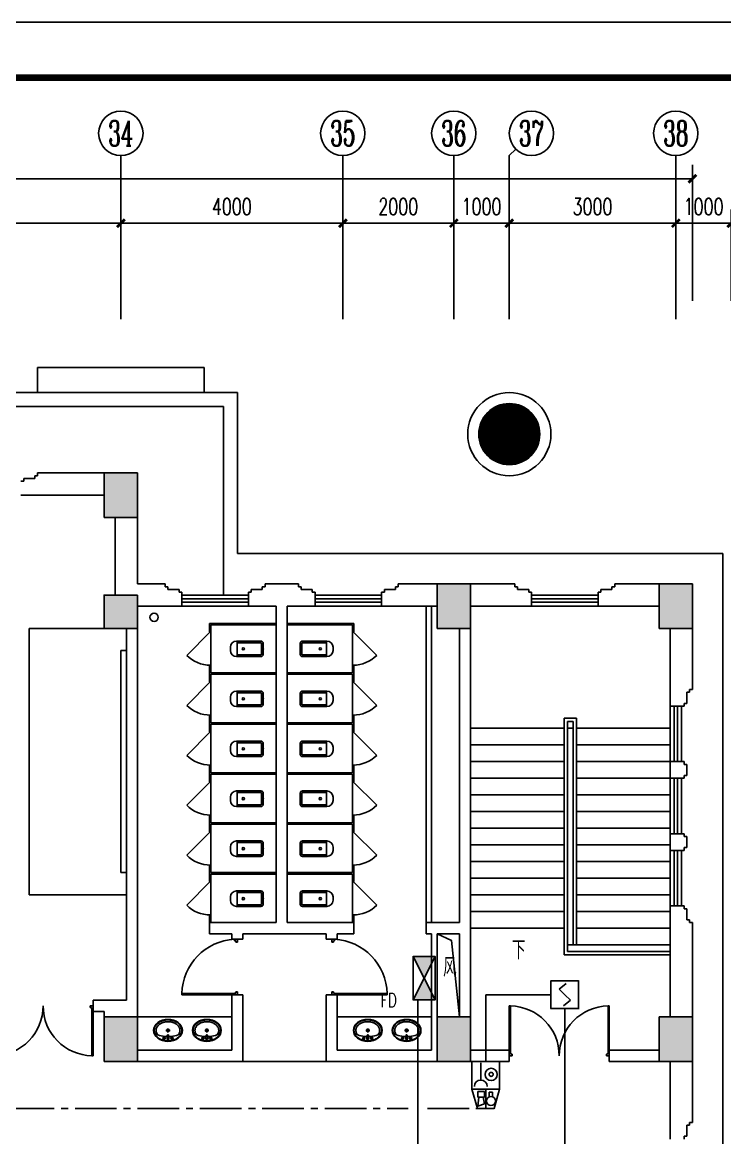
# Model space of a CAD drawing. Extents: x 190999 to 918899, y -200814 to 215286.
# Drawn here: x 507110 to 519766, y -32408 to -12314 of the extents above; entities that cross this region are included whole.
import ezdxf
from ezdxf.enums import TextEntityAlignment as Align

# ---------------------------------------------------------------- set-up
doc = ezdxf.new("R2010")
doc.units = 0
doc.header["$LTSCALE"] = 1000
doc.header["$MEASUREMENT"] = 0
doc.linetypes.add('CENTER2', pattern=[1.125, 0.75, -0.125, 0.125, -0.125])
doc.layers.get('Defpoints').update_dxf_attribs({"color": 1})
for name, color, linetype in [('00-EQUIP', 3, 'Continuous'), ('00-WIRE-4', 6, 'Continuous'), ('A-卫生间', 250, 'Continuous'), ('A-墙线', 2, 'Continuous'), ('A-外包装修', 250, 'Continuous'), ('A-外窗', 145, 'Continuous'), ('A-家具', 250, 'Continuous'), ('A-门', 167, 'Continuous'), ('AXIS', 3, 'Continuous'), ('AXIS_TEXT', 7, 'Continuous'), ('COLUMN', 2, 'Continuous'), ('DIM_SYMB', 3, 'Continuous'), ('PUB_HATCH', 250, 'Continuous'), ('PUB_TEXT', 7, 'Continuous'), ('STAIR', 5, 'Continuous'), ('图框', 189, 'Continuous'), ('房间名称', 7, 'Continuous'), ('暖通-风-说明', 3, 'Continuous'), ('洞口线', 165, 'Continuous'), ('雨水管', 151, 'Continuous')]:
    doc.layers.add(name, color=color, linetype=linetype)
doc.styles.add('_TCH_AXIS', font='COMPLEX', dxfattribs={"bigfont": 'GBCBIG'})
doc.styles.add('_TCH_DIM', font='SIMPLEX', dxfattribs={"bigfont": 'GBCBIG'})
doc.styles.add('COMPLEX', font='COMPLEX')
doc.styles.add('DIM_FONT', font='SIMPLEX', dxfattribs={"width": 0.7, "bigfont": 'GBCBIG'})
doc.styles.add('HZ-ZGBZ', font='romanc.shx', dxfattribs={"width": 0.65})
doc.styles.get("Standard").update_dxf_attribs({"font": 'simhei.ttf'})
doc.dimstyles.new('DIMN', dxfattribs={"dimtxt": 300, "dimasz": 100, "dimexe": 250, "dimexo": 300, "dimgap": 150, "dimtad": 1, "dimdec": 0, "dimzin": 0, "dimdsep": 46, "dimtxsty": 'DIM_FONT', "dimblk": 'ARCHTICK', "dimcen": 0.09, "dimclrt": 7, "dimazin": 2, "dimtfac": 1, "dimtdec": 0, "dimtix": 1, "dimtmove": 2, "dimatfit": 3, "dimfxl": 0, "dimtolj": 1, "dimtzin": 0, "dimarcsym": 0})

# ---------------------------------------------------------------- blocks, each defined once
blk = doc.blocks.new('TJAD_TK_A0')
at = {"layer": '图框'}
blk.add_line((2162, 399.3), (973, 399.3), dxfattribs=at)
at = {"layer": '图框', "const_width": 1.2}
blk.add_lwpolyline([(2152, -431.7), (2152, 389.3), (998, 389.3), (998, -431.7)], close=True, dxfattribs=at)
blk = doc.blocks.new('m1800')
at = {"layer": 'A-墙线'}
for p, q in [((-900, -100), (-900, 100)), ((900, -100), (900, 100))]:
    blk.add_line(p, q, dxfattribs=at)
at = {"layer": 'A-门'}
for p, q in [((-900, 900), (-900, 0)), ((-900, 900), (-880, 900)), ((-880, 900), (-880, 50)), ((880, 900), (880, 50)), ((900, 900), (880, 900)), ((900, 900), (900, 0)), ((-900, 50), (-870, 50)), ((-900, 0), (-850, 0)), ((-870, 50), (-870, 30)), ((-870, 30), (-850, 30)), ((-850, 30), (-850, 0)), ((850, 30), (850, 0)), ((870, 30), (850, 30)), ((900, 0), (850, 0)), ((870, 50), (870, 30)), ((900, 50), (870, 50))]:
    blk.add_line(p, q, dxfattribs=at)
for centre, start, end in [((-900, 0), 0, 88.7267), ((900, 0), 91.2733, 180)]:
    blk.add_arc(centre, 900, start, end, dxfattribs=at)
blk = doc.blocks.new('手盆')
at = {"layer": 'A-卫生间'}
for p, q in [((113, 12), (46, 16)), ((160, 0), (235, 0)), ((198, -37), (198, 38)), ((113, -11), (46, -16))]:
    blk.add_line(p, q, dxfattribs=at)
for centre, major_axis, ratio, start_param, end_param in [((198, 0), (0, 259), 0.763797, 3.141593, 9.424778), ((194, 0), (0, 259), 0.413212, 0.351725, 1.519021), ((106, 0), (0, 13.9), 0.9, 3.760941, 5.663837), ((194, 0), (0, 259), 0.413212, 1.620217, 2.789865)]:
    blk.add_ellipse(centre, major_axis=major_axis, ratio=ratio, start_param=start_param, end_param=end_param, dxfattribs=at)
for centre, major_axis in [((46, 0), (0, 15.8)), ((56, 71), (0, 20.6)), ((56, 71), (0, 15.6)), ((198, 0), (0, 23.4)), ((56, -71), (0, 20.6)), ((56, -71), (0, 15.6))]:
    blk.add_ellipse(centre, major_axis=major_axis, ratio=0.9, dxfattribs=at)
for points, knots in [([(198, -249), (204, -249), (211, -249), (228, -246), (239, -243), (260, -236), (270, -231), (290, -218), (299, -211), (317, -194), (325, -185), (340, -164), (347, -153), (360, -129), (365, -116), (374, -90), (378, -76), (383, -48), (385, -34), (387, -5), (387, 9), (385, 38), (383, 52), (377, 80), (373, 94), (364, 120), (358, 133), (345, 156), (338, 167), (323, 187), (314, 197), (296, 213), (287, 220), (267, 232), (257, 237), (236, 244), (225, 247), (204, 249), (193, 249), (171, 247), (161, 245), (140, 237), (129, 232), (110, 221), (100, 213), (82, 197), (74, 188), (58, 168), (51, 157), (38, 133), (32, 121), (23, 95), (19, 81), (13, 53), (11, 39), (9, 10), (9, -4), (10, -33), (12, -47), (18, -75), (21, -89), (30, -115), (36, -128), (48, -152), (55, -163), (70, -184), (78, -193), (96, -210), (105, -218), (125, -230), (135, -235), (156, -243), (167, -246), (184, -249), (191, -249), (198, -249)], [0, 0, 0, 0, 0.105369, 0.105369, 0.278747, 0.278747, 0.452125, 0.452125, 0.625504, 0.625504, 0.798882, 0.798882, 0.97226, 0.97226, 1.145639, 1.145639, 1.319017, 1.319017, 1.492395, 1.492395, 1.665774, 1.665774, 1.839152, 1.839152, 2.01253, 2.01253, 2.185909, 2.185909, 2.359287, 2.359287, 2.532665, 2.532665, 2.706044, 2.706044, 2.879422, 2.879422, 3.0528, 3.0528, 3.226179, 3.226179, 3.399557, 3.399557, 3.572935, 3.572935, 3.746313, 3.746313, 3.919692, 3.919692, 4.09307, 4.09307, 4.266448, 4.266448, 4.439827, 4.439827, 4.613205, 4.613205, 4.786583, 4.786583, 4.959962, 4.959962, 5.13334, 5.13334, 5.306718, 5.306718, 5.480097, 5.480097, 5.653475, 5.653475, 5.826853, 5.826853, 6.000232, 6.000232, 6.17361, 6.17361, 6.283185, 6.283185, 6.283185, 6.283185]), ([(119, -185), (121, -187), (123, -188), (130, -193), (135, -196), (146, -202), (152, -205), (163, -209), (169, -210), (180, -213), (186, -214), (194, -214), (196, -214), (198, -214), (204, -214), (209, -214), (222, -212), (229, -210), (241, -206), (245, -204), (254, -200), (259, -197), (269, -191), (275, -187), (286, -178), (291, -173), (300, -162), (304, -158), (314, -145), (319, -137), (327, -123), (329, -118), (334, -107), (336, -101), (341, -89), (343, -83), (346, -71), (348, -64), (351, -49), (352, -40), (354, -22), (355, -13), (355, 5), (355, 14), (354, 32), (352, 41), (349, 58), (348, 66), (343, 81), (341, 89), (335, 104), (332, 111), (326, 125), (322, 132), (314, 144), (310, 150), (301, 162), (296, 167), (287, 177), (281, 181), (272, 189), (267, 192), (256, 199), (250, 202), (238, 207), (233, 209), (223, 211), (217, 212), (205, 214), (198, 214), (186, 213), (181, 213), (171, 211), (166, 210), (151, 205), (141, 200), (128, 191), (123, 188), (119, 185)], [5.740897, 5.740897, 5.740897, 5.740897, 5.780874, 5.780874, 5.896829, 5.896829, 6.012784, 6.012784, 6.128739, 6.128739, 6.240697, 6.240697, 6.283185, 6.283185, 6.283185, 6.399826, 6.399826, 6.5409, 6.5409, 6.634, 6.634, 6.7271, 6.7271, 6.852188, 6.852188, 6.977276, 6.977276, 7.077377, 7.077377, 7.229977, 7.229977, 7.317389, 7.317389, 7.404801, 7.404801, 7.497094, 7.497094, 7.589386, 7.589386, 7.712334, 7.712334, 7.835281, 7.835281, 7.958228, 7.958228, 8.081175, 8.081175, 8.194983, 8.194983, 8.30879, 8.30879, 8.422598, 8.422598, 8.537599, 8.537599, 8.6526, 8.6526, 8.767602, 8.767602, 8.884432, 8.884432, 8.982435, 8.982435, 9.119467, 9.119467, 9.224191, 9.224191, 9.328914, 9.328914, 9.470087, 9.470087, 9.571187, 9.571187, 9.672288, 9.672288, 9.874489, 9.874489, 9.967059, 9.967059, 9.967059, 9.967059])]:
    blk.add_open_spline(points, degree=3, knots=knots, dxfattribs=at)
blk.add_point((46, 0), dxfattribs=at)
blk = doc.blocks.new('m1000')
at = {"layer": 'A-墙线'}
for p, q in [((0, 0), (0, 200)), ((1000, 0), (1000, 200))]:
    blk.add_line(p, q, dxfattribs=at)
at = {"layer": 'A-门'}
for p, q in [((0, 1100), (0, 100)), ((0, 1100), (20, 1100)), ((20, 1100), (20, 150)), ((0, 150), (30, 150)), ((0, 100), (50, 100)), ((30, 150), (30, 130)), ((30, 130), (50, 130)), ((50, 130), (50, 100)), ((950, 130), (950, 100)), ((970, 130), (950, 130)), ((1000, 100), (950, 100)), ((970, 150), (970, 130)), ((1000, 150), (970, 150)), ((1000, 150), (1000, 100))]:
    blk.add_line(p, q, dxfattribs=at)
blk.add_arc((0, 100), 1000, 2.866, 88.854, dxfattribs=at)
blk = doc.blocks.new('_ArchTick')
at = {"const_width": 0.5}
blk.add_lwpolyline([(-0.7, -0.7), (0.7, 0.7)], dxfattribs=at)
blk = doc.blocks.new('*D1663')
at = {"layer": 'AXIS', "color": 0, "lineweight": -2}
for p, q in [((518885, -17333), (518885, -15683)), ((519885, -17333), (519885, -15683)), ((518885, -15933), (519885, -15933))]:
    blk.add_line(p, q, dxfattribs=at)
at = {"layer": 'Defpoints', "color": 0}
for p in [(519885, -15933), (518885, -17633), (519885, -17633)]:
    blk.add_point(p, dxfattribs=at)
at = {"layer": 'AXIS', "color": 0, "lineweight": -2, "xscale": 100, "yscale": 100, "zscale": 100, "rotation": 180}
blk.add_blockref('_ArchTick', (518885, -15933), dxfattribs=at)
at = {"layer": 'AXIS', "color": 0, "lineweight": -2, "xscale": 100, "yscale": 100, "zscale": 100}
blk.add_blockref('_ArchTick', (519885, -15933), dxfattribs=at)
at = {"layer": 'AXIS', "color": 7, "insert": (519385, -15633), "char_height": 300, "attachment_point": 5, "style": 'DIM_FONT'}
blk.add_mtext('\\A1;1000', dxfattribs=at)
blk = doc.blocks.new('*D1664')
at = {"layer": 'AXIS', "color": 0, "lineweight": -2}
for p, q in [((515884, -17333), (515884, -15683)), ((518885, -17333), (518885, -15683)), ((515884, -15933), (518885, -15933))]:
    blk.add_line(p, q, dxfattribs=at)
at = {"layer": 'Defpoints', "color": 0}
for p in [(518885, -15933), (515884, -17633), (518885, -17633)]:
    blk.add_point(p, dxfattribs=at)
at = {"layer": 'AXIS', "color": 0, "lineweight": -2, "xscale": 100, "yscale": 100, "zscale": 100, "rotation": 180}
blk.add_blockref('_ArchTick', (515884, -15933), dxfattribs=at)
at = {"layer": 'AXIS', "color": 0, "lineweight": -2, "xscale": 100, "yscale": 100, "zscale": 100}
blk.add_blockref('_ArchTick', (518885, -15933), dxfattribs=at)
at = {"layer": 'AXIS', "color": 7, "insert": (517384, -15633), "char_height": 300, "attachment_point": 5, "style": 'DIM_FONT'}
blk.add_mtext('\\A1;3000', dxfattribs=at)
blk = doc.blocks.new('*D1665')
at = {"layer": 'AXIS', "color": 0, "lineweight": -2}
for p, q in [((514885, -17333), (514885, -15683)), ((515884, -17333), (515884, -15683)), ((514885, -15933), (514785, -15933)), ((514885, -15933), (515884, -15933)), ((515884, -15933), (515984, -15933))]:
    blk.add_line(p, q, dxfattribs=at)
at = {"layer": 'Defpoints', "color": 0}
for p in [(515884, -15933), (514885, -17633), (515884, -17633)]:
    blk.add_point(p, dxfattribs=at)
at = {"layer": 'AXIS', "color": 0, "lineweight": -2, "xscale": 100, "yscale": 100, "zscale": 100}
blk.add_blockref('_ArchTick', (514885, -15933), dxfattribs=at)
at = {"layer": 'AXIS', "color": 0, "lineweight": -2, "xscale": 100, "yscale": 100, "zscale": 100, "rotation": 180}
blk.add_blockref('_ArchTick', (515884, -15933), dxfattribs=at)
at = {"layer": 'AXIS', "color": 7, "insert": (515384, -15633), "char_height": 300, "attachment_point": 5, "style": 'DIM_FONT'}
blk.add_mtext('\\A1;1000', dxfattribs=at)
blk = doc.blocks.new('*D1666')
at = {"layer": 'AXIS', "color": 0, "lineweight": -2}
for p, q in [((512885, -17333), (512885, -15683)), ((514885, -17333), (514885, -15683)), ((512885, -15933), (514885, -15933))]:
    blk.add_line(p, q, dxfattribs=at)
at = {"layer": 'Defpoints', "color": 0}
for p in [(514885, -15933), (512885, -17633), (514885, -17633)]:
    blk.add_point(p, dxfattribs=at)
at = {"layer": 'AXIS', "color": 0, "lineweight": -2, "xscale": 100, "yscale": 100, "zscale": 100, "rotation": 180}
blk.add_blockref('_ArchTick', (512885, -15933), dxfattribs=at)
at = {"layer": 'AXIS', "color": 0, "lineweight": -2, "xscale": 100, "yscale": 100, "zscale": 100}
blk.add_blockref('_ArchTick', (514885, -15933), dxfattribs=at)
at = {"layer": 'AXIS', "color": 7, "insert": (513885, -15633), "char_height": 300, "attachment_point": 5, "style": 'DIM_FONT'}
blk.add_mtext('\\A1;2000', dxfattribs=at)
blk = doc.blocks.new('*D1667')
at = {"layer": 'AXIS', "color": 0, "lineweight": -2}
for p, q in [((508885, -17333), (508885, -15683)), ((512885, -17333), (512885, -15683)), ((508885, -15933), (512885, -15933))]:
    blk.add_line(p, q, dxfattribs=at)
at = {"layer": 'Defpoints', "color": 0}
for p in [(512885, -15933), (508885, -17633), (512885, -17633)]:
    blk.add_point(p, dxfattribs=at)
at = {"layer": 'AXIS', "color": 0, "lineweight": -2, "xscale": 100, "yscale": 100, "zscale": 100, "rotation": 180}
blk.add_blockref('_ArchTick', (508885, -15933), dxfattribs=at)
at = {"layer": 'AXIS', "color": 0, "lineweight": -2, "xscale": 100, "yscale": 100, "zscale": 100}
blk.add_blockref('_ArchTick', (512885, -15933), dxfattribs=at)
at = {"layer": 'AXIS', "color": 7, "insert": (510885, -15633), "char_height": 300, "attachment_point": 5, "style": 'DIM_FONT'}
blk.add_mtext('\\A1;4000', dxfattribs=at)
blk = doc.blocks.new('*D1668')
at = {"layer": 'AXIS', "color": 0, "lineweight": -2}
for p, q in [((500885, -17333), (500885, -15683)), ((508885, -17333), (508885, -15683)), ((500885, -15933), (508885, -15933))]:
    blk.add_line(p, q, dxfattribs=at)
at = {"layer": 'Defpoints', "color": 0}
for p in [(508885, -15933), (500885, -17633), (508885, -17633)]:
    blk.add_point(p, dxfattribs=at)
at = {"layer": 'AXIS', "color": 0, "lineweight": -2, "xscale": 100, "yscale": 100, "zscale": 100, "rotation": 180}
blk.add_blockref('_ArchTick', (500885, -15933), dxfattribs=at)
at = {"layer": 'AXIS', "color": 0, "lineweight": -2, "xscale": 100, "yscale": 100, "zscale": 100}
blk.add_blockref('_ArchTick', (508885, -15933), dxfattribs=at)
at = {"layer": 'AXIS', "color": 7, "insert": (504885, -15633), "char_height": 300, "attachment_point": 5, "style": 'DIM_FONT'}
blk.add_mtext('\\A1;8000', dxfattribs=at)
blk = doc.blocks.new('*D1677')
at = {"layer": 'AXIS', "color": 0, "lineweight": -2}
for p, q in [((445885, -17333), (445885, -14883)), ((519185, -17333), (519185, -14883)), ((445885, -15133), (519185, -15133))]:
    blk.add_line(p, q, dxfattribs=at)
at = {"layer": 'Defpoints', "color": 0}
for p in [(519185, -15133), (445885, -17633), (519185, -17633)]:
    blk.add_point(p, dxfattribs=at)
at = {"layer": 'AXIS', "color": 0, "lineweight": -2, "xscale": 100, "yscale": 100, "zscale": 100, "rotation": 180}
blk.add_blockref('_ArchTick', (445885, -15133), dxfattribs=at)
at = {"layer": 'AXIS', "color": 0, "lineweight": -2, "xscale": 100, "yscale": 100, "zscale": 100}
blk.add_blockref('_ArchTick', (519185, -15133), dxfattribs=at)
at = {"layer": 'AXIS', "color": 7, "insert": (482535, -14833), "char_height": 300, "attachment_point": 5, "style": 'DIM_FONT'}
blk.add_mtext('\\A1;73300', dxfattribs=at)
blk = doc.blocks.new('_YZH')
blk.add_circle((0, 0), 0.5)
at = {"layer": 'PUB_HATCH', "const_width": 0.5}
blk.add_lwpolyline([(-0.25, 0, 1), (0.25, 0, 1)], format="xyb", close=True, dxfattribs=at)
blk = doc.blocks.new('_FZH')
blk.add_lwpolyline([(-0.5, -0.5), (0.5, -0.5), (0.5, 0.5), (-0.5, 0.5)], close=True)
at = {"layer": 'PUB_HATCH'}
blk.add_solid([(-0.5, -0.5), (0.5, -0.5), (-0.5, 0.5), (0.5, 0.5)], dxfattribs=at)
blk = doc.blocks.new('_AXISO')
blk.add_circle((0, 0), 0.5)
at = {"layer": 'AXIS_TEXT', "style": 'COMPLEX', "width": 1.041667}
blk.add_attdef('A', text='', height=0.56, dxfattribs=at).set_placement((-0.25, -0.28), (0.25, -0.28), align=Align.FIT)
blk = doc.blocks.new('$lvtry$00000200')
for p, q in [((-140, -40, 0), (-140, -480, 0)), ((-110, -40, 0), (-110, -470, 0)), ((100, 0, 0), (-100, 0, 0)), ((100, -30, 0), (-100, -30, 0)), ((110, -470, 0), (110, -40, 0)), ((140, -480, 0), (140, -40, 0)), ((140, -470, 0), (-140, -470, 0)), ((-30, -590, 0), (30, -590, 0))]:
    blk.add_line(p, q)
blk.add_circle((0, -359, 0), 20)
for centre, radius, start, end in [((-100, -40, 0), 40, 90, 180), ((-100, -40, 0), 10, 90, 180), ((100, -40, 0), 40, 0, 90), ((100, -40, 0), 10, 0, 90), ((-30, -480, 0), 110, 180, 270), ((30, -480, 0), 110, 270, 0)]:
    blk.add_arc(centre, radius, start, end)
blk.add_point((0, 0))
blk = doc.blocks.new('$DorLib2D$00000114')
at = {"color": 0}
blk.add_line((0.5, 0), (-0.207, 0.707), dxfattribs=at)
blk.add_arc((0.5, 0), 1, 135, 180, dxfattribs=at)
blk = doc.blocks.new('_LINKPT1')
at = {"color": 0}
blk.add_line((0, 0), (0, 0), dxfattribs=at)
blk = doc.blocks.new('3S1KCGW2')
for p, q in [((0.5, 0.5), (-0.5, 0.5)), ((-0.5, 0.5), (-0.5, -0.5)), ((0.5, -0.5), (0.5, 0.5)), ((-0.2, 0.2), (0.05, 0.4)), ((0, 0), (-0.2, 0.2)), ((0, 0), (0.2, -0.2)), ((0.2, -0.2), (-0.05, -0.4)), ((-0.5, -0.5), (0.5, -0.5))]:
    blk.add_line(p, q)
at = {"const_width": 0.04, "flags": 128}
blk.add_lwpolyline([(-0.5, -0.5), (-0.5, 0.5), (0.5, 0.5), (0.5, -0.5)], close=True, dxfattribs=at)
at = {"xscale": 0.002, "yscale": 0.002, "zscale": 0.002}
for p in [(0, 0.5), (-0.5, 0), (0.5, 0), (0, -0.5)]:
    blk.add_blockref('_LINKPT1', p, dxfattribs=at)
at = {"flags": 9}
blk.add_attdef('A', (0, 0), '', height=0.00002, dxfattribs=at)
blk = doc.blocks.new('3T1W6ZCM')
for p, q in [((0.5, 0.5), (-0.5, 0.5)), ((-0.5, 0.5), (-0.5, -0.5)), ((0.5, -0.5), (0.5, 0.5)), ((-0.178, 0.172), (-0.178, -0.443)), ((-0.5, -0.5), (0.5, -0.5))]:
    blk.add_line(p, q)
at = {"const_width": 0.04}
blk.add_lwpolyline([(-0.5, 0.5), (-0.5, -0.5), (0.5, -0.5), (0.5, 0.5)], close=True, dxfattribs=at)
for radius in [0.222, 0.074]:
    blk.add_circle((0.197, -0.03), radius)
blk.add_arc((-0.178, 0.403), 0.231, 180, 0)
at = {"xscale": 0.002, "yscale": 0.002, "zscale": 0.002}
for p in [(0, 0.5), (-0.5, 0), (0.5, 0), (0, -0.5)]:
    blk.add_blockref('_LINKPT1', p, dxfattribs=at)
at = {"flags": 9}
blk.add_attdef('A', (0, 0), '', height=0.00002, dxfattribs=at)
blk = doc.blocks.new('6A2OE7N0')
for p, q in [((-0.3, 0.35), (-0.5, -0.35)), ((0.3, 0.35), (-0.3, 0.35)), ((-0.246, -0.061), (-0.286, 0.259)), ((-0.286, 0.259), (-0.046, 0.179)), ((-0.046, 0.179), (-0.086, -0.061)), ((0, 0.35), (0, -0.35)), ((0.5, -0.35), (0.3, 0.35)), ((-0.5, -0.35), (0.5, -0.35)), ((-0.286, -0.061), (-0.286, -0.261)), ((-0.046, -0.061), (-0.286, -0.061)), ((-0.286, -0.261), (-0.046, -0.261)), ((-0.046, -0.261), (-0.046, -0.061)), ((0.13, -0.244), (0.13, -0.072)), ((0.25, -0.244), (0.13, -0.244)), ((0.25, -0.072), (0.25, -0.244))]:
    blk.add_line(p, q)
at = {"const_width": 0.04, "flags": 128}
blk.add_lwpolyline([(-0.5, -0.35), (-0.3, 0.35), (0.3, 0.35), (0.5, -0.35)], close=True, dxfattribs=at)
blk.add_circle((0.19, 0.076), 0.16)
at = {"xscale": 0.002, "yscale": 0.002, "zscale": 0.002}
for p in [(-0.4, 0), (0, 0.35), (0.4, 0), (0, -0.35)]:
    blk.add_blockref('_LINKPT1', p, dxfattribs=at)
at = {"flags": 9}
blk.add_attdef('A', (0, 0), '', height=0.00002, dxfattribs=at)
blk = doc.blocks.new('6H2KALM6')
for p, q in [((-0.78, 0.4), (0.78, -0.4)), ((0.78, 0.4), (-0.78, -0.4)), ((0.78, 0.4), (-0.78, 0.4)), ((-0.78, 0.4), (-0.78, -0.4)), ((0.78, -0.4), (0.78, 0.4)), ((-0.78, -0.4), (0.78, -0.4))]:
    blk.add_line(p, q)
at = {"const_width": 0.04}
blk.add_lwpolyline([(-0.78, 0.4), (-0.78, -0.4), (0.78, -0.4), (0.78, 0.4)], close=True, dxfattribs=at)
for points in [[(-0.78, 0.4), (0, 0), (-0.78, -0.4)], [(0.78, 0.4), (0, 0), (0.78, -0.4)]]:
    blk.add_solid(points)
at = {"xscale": 0.002, "yscale": 0.002, "zscale": 0.002}
for p in [(-0.78, 0), (0, 0.4), (0.78, 0), (0, -0.4)]:
    blk.add_blockref('_LINKPT1', p, dxfattribs=at)
at = {"flags": 9}
blk.add_attdef('A', (0, 0), '', height=0.00002, dxfattribs=at)

msp = doc.modelspace()

# ---------------------------------------------------------------- hatches: boundary and pattern name
at = {"layer": 'PUB_HATCH'}
for points in [[(508584.6, -20432.6), (508584.6, -21232.6), (509184.6, -21232.6), (509184.6, -20432.6)], [(514584.6, -22432.6), (514584.6, -23232.6), (515184.6, -23232.6), (515184.6, -22432.6)], [(518584.6, -22432.6), (518584.6, -23232.6), (519184.6, -23232.6), (519184.6, -22432.6)], [(508584.6, -30232.6), (508584.6, -31032.6), (509184.6, -31032.6), (509184.6, -30232.6)], [(514584.6, -30232.6), (514584.6, -31032.6), (515184.6, -31032.6), (515184.6, -30232.6)], [(518584.6, -30232.6), (518584.6, -31032.6), (519184.6, -31032.6), (519184.6, -30232.6)]]:
    msp.add_hatch(color=256, dxfattribs=at).paths.add_polyline_path(points)

# ---------------------------------------------------------------- linework, layer by layer
at = {"layer": '00-WIRE-4'}
for p, q in [((514234.6, -33982.6), (514234.6, -29916.1)), ((515459.6, -29832.6), (516634.6, -29832.6)), ((515459.6, -29832.6), (515459.6, -31032.6)), ((516884.6, -34232.6), (516884.6, -30082.6))]:
    msp.add_line(p, q, dxfattribs=at)
at = {"layer": '00-WIRE-4', "linetype": 'CENTER2'}
for p, q in [((505809.6, -31882.6), (514059.6, -31882.6)), ((514409.6, -31882.6), (515304, -31882.6))]:
    msp.add_line(p, q, dxfattribs=at)
at = {"layer": 'A-卫生间'}
for p, q in [((514384.6, -28532.6), (514384.6, -22832.6)), ((514484.6, -28532.6), (514484.6, -22832.6)), ((511684.6, -23145.1), (510484.6, -23145.1)), ((510484.6, -23145.1), (510484.6, -23295.1)), ((510484.6, -23295.1), (510509.6, -23295.1)), ((511684.6, -23170.1), (510509.6, -23170.1)), ((510509.6, -23295.1), (510509.6, -23170.1)), ((511684.6, -23170.1), (511684.6, -23145.1)), ((511884.6, -23145.1), (513084.6, -23145.1)), ((511884.6, -23145.1), (511884.6, -23170.1)), ((511884.6, -23170.1), (513059.6, -23170.1)), ((513059.6, -23170.1), (513059.6, -23295.1)), ((513059.6, -23295.1), (513084.6, -23295.1)), ((513084.6, -23295.1), (513084.6, -23145.1)), ((510509.6, -23895.1), (510484.6, -23895.1)), ((510484.6, -23895.1), (510484.6, -24032.6)), ((510509.6, -24032.6), (510509.6, -23895.1)), ((513084.6, -23895.1), (513059.6, -23895.1)), ((513059.6, -23895.1), (513059.6, -24032.6)), ((513084.6, -24032.6), (513084.6, -23895.1)), ((510484.6, -24032.6), (510484.6, -24195.1)), ((510509.6, -24032.6), (511684.6, -24032.6)), ((510509.6, -24057.6), (511684.6, -24057.6)), ((510509.6, -24195.1), (510509.6, -24057.6)), ((511684.6, -24032.6), (511684.6, -24057.6)), ((513059.6, -24032.6), (511884.6, -24032.6)), ((511884.6, -24057.6), (511884.6, -24032.6)), ((513059.6, -24057.6), (511884.6, -24057.6)), ((513059.6, -24057.6), (513059.6, -24195.1)), ((513084.6, -24195.1), (513084.6, -24032.6)), ((510484.6, -24195.1), (510509.6, -24195.1)), ((513059.6, -24195.1), (513084.6, -24195.1)), ((510509.6, -24795.1), (510484.6, -24795.1)), ((510484.6, -24795.1), (510484.6, -24932.6)), ((510509.6, -24932.6), (510509.6, -24795.1)), ((513084.6, -24795.1), (513059.6, -24795.1)), ((513059.6, -24795.1), (513059.6, -24932.6)), ((513084.6, -24932.6), (513084.6, -24795.1)), ((510484.6, -24932.6), (510484.6, -25095.1)), ((510484.6, -25095.1), (510509.6, -25095.1)), ((510509.6, -24932.6), (511684.6, -24932.6)), ((510509.6, -24957.6), (511684.6, -24957.6)), ((510509.6, -25095.1), (510509.6, -24957.6)), ((511684.6, -24932.6), (511684.6, -24957.6)), ((513059.6, -24932.6), (511884.6, -24932.6)), ((511884.6, -24957.6), (511884.6, -24932.6)), ((513059.6, -24957.6), (511884.6, -24957.6)), ((513059.6, -24957.6), (513059.6, -25095.1)), ((513059.6, -25095.1), (513084.6, -25095.1)), ((513084.6, -25095.1), (513084.6, -24932.6)), ((510509.6, -25695.1), (510484.6, -25695.1)), ((510484.6, -25695.1), (510484.6, -25832.6)), ((510509.6, -25832.6), (510509.6, -25695.1)), ((513084.6, -25695.1), (513059.6, -25695.1)), ((513059.6, -25695.1), (513059.6, -25832.6)), ((513084.6, -25832.6), (513084.6, -25695.1)), ((510484.6, -25832.6), (510484.6, -25995.1)), ((510509.6, -25832.6), (511684.6, -25832.6)), ((510509.6, -25857.6), (511684.6, -25857.6)), ((510509.6, -25995.1), (510509.6, -25857.6)), ((511684.6, -25832.6), (511684.6, -25857.6)), ((513059.6, -25832.6), (511884.6, -25832.6)), ((511884.6, -25857.6), (511884.6, -25832.6)), ((513059.6, -25857.6), (511884.6, -25857.6)), ((513059.6, -25857.6), (513059.6, -25995.1)), ((513084.6, -25995.1), (513084.6, -25832.6)), ((510484.6, -25995.1), (510509.6, -25995.1)), ((513059.6, -25995.1), (513084.6, -25995.1)), ((510509.6, -26595.1), (510484.6, -26595.1)), ((510484.6, -26595.1), (510484.6, -26732.6)), ((510509.6, -26732.6), (510509.6, -26595.1)), ((513084.6, -26595.1), (513059.6, -26595.1)), ((513059.6, -26595.1), (513059.6, -26732.6)), ((513084.6, -26732.6), (513084.6, -26595.1)), ((510484.6, -26732.6), (510484.6, -26895.1)), ((510484.6, -26895.1), (510509.6, -26895.1)), ((510509.6, -26732.6), (511684.6, -26732.6)), ((510509.6, -26757.6), (511684.6, -26757.6)), ((510509.6, -26895.1), (510509.6, -26757.6)), ((511684.6, -26732.6), (511684.6, -26757.6)), ((513059.6, -26732.6), (511884.6, -26732.6)), ((511884.6, -26757.6), (511884.6, -26732.6)), ((513059.6, -26757.6), (511884.6, -26757.6)), ((513059.6, -26757.6), (513059.6, -26895.1)), ((513059.6, -26895.1), (513084.6, -26895.1)), ((513084.6, -26895.1), (513084.6, -26732.6)), ((510509.6, -27495.1), (510484.6, -27495.1)), ((510484.6, -27495.1), (510484.6, -27632.6)), ((510509.6, -27632.6), (510509.6, -27495.1)), ((513084.6, -27495.1), (513059.6, -27495.1)), ((513059.6, -27495.1), (513059.6, -27632.6)), ((513084.6, -27632.6), (513084.6, -27495.1)), ((510484.6, -27632.6), (510484.6, -27795.1)), ((510509.6, -27632.6), (511684.6, -27632.6)), ((510509.6, -27657.6), (511684.6, -27657.6)), ((510509.6, -27795.1), (510509.6, -27657.6)), ((511684.6, -27632.6), (511684.6, -27657.6)), ((513059.6, -27632.6), (511884.6, -27632.6)), ((511884.6, -27657.6), (511884.6, -27632.6)), ((513059.6, -27657.6), (511884.6, -27657.6)), ((513059.6, -27657.6), (513059.6, -27795.1)), ((513084.6, -27795.1), (513084.6, -27632.6)), ((510484.6, -27795.1), (510509.6, -27795.1)), ((513059.6, -27795.1), (513084.6, -27795.1)), ((510509.6, -28395.1), (510484.6, -28395.1)), ((510484.6, -28395.1), (510484.6, -28532.6)), ((510484.6, -28532.6), (510509.6, -28532.6)), ((510509.6, -28532.6), (510509.6, -28395.1)), ((513084.6, -28395.1), (513059.6, -28395.1)), ((513059.6, -28395.1), (513059.6, -28532.6)), ((513059.6, -28532.6), (513084.6, -28532.6)), ((513084.6, -28532.6), (513084.6, -28395.1)), ((510884.6, -30232.6), (509184.6, -30232.6)), ((512784.6, -30232.6), (514484.6, -30232.6)), ((512584.6, -31032.6), (511084.6, -31032.6))]:
    msp.add_line(p, q, dxfattribs=at)
at = {"layer": 'A-墙线'}
for p, q in [((507334.6, -20482.6), (507334.6, -20532.6)), ((507384.6, -20482.6), (507334.6, -20482.6)), ((508584.6, -20432.6), (507384.6, -20432.6)), ((507384.6, -20432.6), (507384.6, -20482.6)), ((507134.6, -20582.6), (507084.6, -20582.6)), ((507134.6, -20532.6), (507134.6, -20582.6)), ((507334.6, -20532.6), (507134.6, -20532.6)), ((508584.6, -20832.6), (507084.6, -20832.6)), ((508784.6, -22632.6), (508784.6, -21232.6)), ((509184.6, -22432.6), (509184.6, -21232.6)), ((509684.6, -22432.6), (509184.6, -22432.6)), ((509684.6, -22432.6), (509684.6, -22482.6)), ((509684.6, -22482.6), (509734.6, -22482.6)), ((509734.6, -22482.6), (509734.6, -22532.6)), ((511434.6, -22482.6), (511434.6, -22532.6)), ((511484.6, -22482.6), (511434.6, -22482.6)), ((512084.6, -22432.6), (511484.6, -22432.6)), ((511484.6, -22432.6), (511484.6, -22482.6)), ((512084.6, -22432.6), (512084.6, -22482.6)), ((512084.6, -22482.6), (512134.6, -22482.6)), ((512134.6, -22482.6), (512134.6, -22532.6)), ((513834.6, -22482.6), (513834.6, -22532.6)), ((513884.6, -22482.6), (513834.6, -22482.6)), ((514584.6, -22432.6), (513884.6, -22432.6)), ((513884.6, -22432.6), (513884.6, -22482.6)), ((515984.6, -22432.6), (515184.6, -22432.6)), ((515984.6, -22432.6), (515984.6, -22482.6)), ((515984.6, -22482.6), (516034.6, -22482.6)), ((516034.6, -22482.6), (516034.6, -22532.6)), ((517734.6, -22482.6), (517734.6, -22532.6)), ((517784.6, -22482.6), (517734.6, -22482.6)), ((518584.6, -22432.6), (517784.6, -22432.6)), ((517784.6, -22432.6), (517784.6, -22482.6)), ((509734.6, -22532.6), (509934.6, -22532.6)), ((509934.6, -22532.6), (509934.6, -22582.6)), ((509934.6, -22582.6), (509984.6, -22582.6)), ((509984.6, -22582.6), (509984.6, -22832.6)), ((511234.6, -22582.6), (511184.6, -22582.6)), ((511184.6, -22582.6), (511184.6, -22832.6)), ((511234.6, -22532.6), (511234.6, -22582.6)), ((511434.6, -22532.6), (511234.6, -22532.6)), ((512134.6, -22532.6), (512334.6, -22532.6)), ((512334.6, -22532.6), (512334.6, -22582.6)), ((512334.6, -22582.6), (512384.6, -22582.6)), ((512384.6, -22582.6), (512384.6, -22832.6)), ((513634.6, -22582.6), (513584.6, -22582.6)), ((513584.6, -22582.6), (513584.6, -22832.6)), ((513634.6, -22532.6), (513634.6, -22582.6)), ((513834.6, -22532.6), (513634.6, -22532.6)), ((516034.6, -22532.6), (516234.6, -22532.6)), ((516234.6, -22532.6), (516234.6, -22582.6)), ((516234.6, -22582.6), (516284.6, -22582.6)), ((516284.6, -22582.6), (516284.6, -22832.6)), ((517534.6, -22582.6), (517484.6, -22582.6)), ((517484.6, -22582.6), (517484.6, -22832.6)), ((517534.6, -22532.6), (517534.6, -22582.6)), ((517734.6, -22532.6), (517534.6, -22532.6)), ((509984.6, -22832.6), (509184.6, -22832.6)), ((511684.6, -22832.6), (511184.6, -22832.6)), ((511684.6, -28532.6), (511684.6, -22832.6)), ((511884.6, -28532.6), (511884.6, -22832.6)), ((512384.6, -22832.6), (511884.6, -22832.6)), ((514584.6, -22832.6), (513584.6, -22832.6)), ((516284.6, -22832.6), (515184.6, -22832.6)), ((518584.6, -22832.6), (517484.6, -22832.6)), ((509184.6, -30232.6), (509184.6, -22932.6)), ((508984.6, -29932.6), (508984.6, -23232.6)), ((514984.6, -28532.6), (514984.6, -23232.6)), ((515184.6, -30232.6), (515184.6, -23232.6)), ((518784.6, -24932.6), (518784.6, -23232.6)), ((519184.6, -24332.6), (519184.6, -23232.6)), ((519134.6, -24382.6), (519084.6, -24382.6)), ((519084.6, -24382.6), (519084.6, -24582.6)), ((519184.6, -24332.6), (519134.6, -24332.6)), ((519134.6, -24332.6), (519134.6, -24382.6)), ((519034.6, -24632.6), (518784.6, -24632.6)), ((519034.6, -24582.6), (519034.6, -24632.6)), ((519084.6, -24582.6), (519034.6, -24582.6)), ((518784.6, -25632.6), (518784.6, -25932.6)), ((519034.6, -25632.6), (518784.6, -25632.6)), ((519034.6, -25682.6), (519034.6, -25632.6)), ((519084.6, -25682.6), (519034.6, -25682.6)), ((519084.6, -25682.6), (519084.6, -25882.6)), ((519034.6, -25882.6), (519034.6, -25932.6)), ((519084.6, -25882.6), (519034.6, -25882.6)), ((519034.6, -25932.6), (518784.6, -25932.6)), ((518784.6, -26932.6), (518784.6, -27232.6)), ((519034.6, -26932.6), (518784.6, -26932.6)), ((519034.6, -26982.6), (519034.6, -26932.6)), ((519084.6, -26982.6), (519034.6, -26982.6)), ((519084.6, -26982.6), (519084.6, -27182.6)), ((519034.6, -27232.6), (518784.6, -27232.6)), ((519034.6, -27182.6), (519034.6, -27232.6)), ((519084.6, -27182.6), (519034.6, -27182.6)), ((518784.6, -30232.6), (518784.6, -28232.6)), ((519034.6, -28232.6), (518784.6, -28232.6)), ((519034.6, -28282.6), (519034.6, -28232.6)), ((519084.6, -28282.6), (519034.6, -28282.6)), ((519084.6, -28482.6), (519084.6, -28282.6)), ((511684.6, -28532.6), (510484.6, -28532.6)), ((510484.6, -28532.6), (510484.6, -28732.6)), ((513084.6, -28532.6), (511884.6, -28532.6)), ((513084.6, -28732.6), (513084.6, -28532.6)), ((514384.6, -28732.6), (514384.6, -28532.6)), ((514384.6, -28532.6), (514984.6, -28532.6)), ((519134.6, -28482.6), (519084.6, -28482.6)), ((519134.6, -28532.6), (519134.6, -28482.6)), ((519184.6, -28532.6), (519134.6, -28532.6)), ((519184.6, -30232.6), (519184.6, -28532.6)), ((510884.6, -28732.6), (510484.6, -28732.6)), ((510884.6, -28832.6), (510884.6, -28732.6)), ((511084.6, -28832.6), (511084.6, -28732.6)), ((512584.6, -28732.6), (511084.6, -28732.6)), ((512584.6, -28832.6), (512584.6, -28732.6)), ((512784.6, -28832.6), (512784.6, -28732.6)), ((513084.6, -28732.6), (512784.6, -28732.6)), ((514384.6, -28732.6), (514484.6, -28732.6)), ((514484.6, -30832.6), (514484.6, -28732.6)), ((514584.6, -28732.6), (514984.6, -28732.6)), ((514584.6, -30232.6), (514584.6, -28732.6)), ((514984.6, -30232.6), (514984.6, -28732.6)), ((508384.6, -29932.6), (508984.6, -29932.6)), ((510884.6, -30832.6), (510884.6, -29832.6)), ((511084.6, -31032.6), (511084.6, -29832.6)), ((512584.6, -31032.6), (512584.6, -29832.6)), ((512784.6, -30832.6), (512784.6, -29832.6)), ((508584.6, -30132.6), (508384.6, -30132.6)), ((508584.6, -30232.6), (508584.6, -30132.6)), ((509184.6, -30832.6), (510884.6, -30832.6)), ((512784.6, -30832.6), (514484.6, -30832.6)), ((515884.1, -30832.6), (515184.6, -30832.6)), ((518584.6, -30832.6), (517684.1, -30832.6)), ((509184.6, -31032.6), (511084.6, -31032.6)), ((512584.6, -31032.6), (514584.6, -31032.6)), ((515884.1, -31032.6), (515184.6, -31032.6)), ((518584.6, -31032.6), (517684.1, -31032.6)), ((518784.6, -32432.6), (518784.6, -31032.6)), ((519184.6, -32132.6), (519184.6, -31032.6)), ((519184.6, -32132.6), (519134.6, -32132.6)), ((519134.6, -32132.6), (519134.6, -32182.6)), ((519134.6, -32182.6), (519084.6, -32182.6)), ((519084.6, -32182.6), (519084.6, -32382.6)), ((519034.6, -32382.6), (519034.6, -32432.6)), ((519084.6, -32382.6), (519034.6, -32382.6))]:
    msp.add_line(p, q, dxfattribs=at)
at = {"layer": 'A-外包装修'}
for p, q in [((510984.6, -18982.5), (446334.6, -18982.5)), ((510984.6, -21882.6), (510984.6, -18982.5)), ((510734.6, -19232.5), (446584.6, -19232.5)), ((510734.6, -22632.6), (510734.6, -19232.5)), ((519734.6, -21882.6), (510984.6, -21882.6)), ((512183.4, -21882.6), (510984.6, -21882.6)), ((519734.6, -37032.6), (519734.6, -21882.6))]:
    msp.add_line(p, q, dxfattribs=at)
msp.add_lwpolyline([(507384.2, -18982.5), (507384.2, -18532.3), (510384.9, -18532.3), (510384.9, -18982.5)], dxfattribs=at)
msp.add_circle((515884.6, -19732.6), 750, dxfattribs=at)
at = {"layer": 'A-外窗'}
for p, q in [((509984.6, -22632.6), (511184.6, -22632.6)), ((509984.6, -22702.6), (511184.6, -22702.6)), ((513584.6, -22632.6), (512384.6, -22632.6)), ((513584.6, -22702.6), (512384.6, -22702.6)), ((516284.6, -22632.6), (517484.6, -22632.6)), ((516284.6, -22702.6), (517484.6, -22702.6)), ((509984.6, -22762.6), (511184.6, -22762.6)), ((509984.6, -22832.6), (511184.6, -22832.6)), ((513584.6, -22762.6), (512384.6, -22762.6)), ((513584.6, -22832.6), (512384.6, -22832.6)), ((516284.6, -22762.6), (517484.6, -22762.6)), ((516284.6, -22832.6), (517484.6, -22832.6)), ((518784.6, -24632.6), (518784.6, -25632.6)), ((518854.6, -24632.6), (518854.6, -25632.6)), ((518914.6, -24632.6), (518914.6, -25632.6)), ((518984.6, -24632.6), (518984.6, -25632.6)), ((518784.6, -25932.6), (518784.6, -26932.6)), ((518854.6, -25932.6), (518854.6, -26932.6)), ((518914.6, -25932.6), (518914.6, -26932.6)), ((518984.6, -25932.6), (518984.6, -26932.6)), ((518784.6, -27232.6), (518784.6, -28232.6)), ((518854.6, -27232.6), (518854.6, -28232.6)), ((518914.6, -27232.6), (518914.6, -28232.6)), ((518984.6, -27232.6), (518984.6, -28232.6))]:
    msp.add_line(p, q, dxfattribs=at)
at = {"layer": 'A-家具'}
for p, q in [((507234.6, -28032.6), (507234.6, -23232.6)), ((508584.6, -23232.6), (507234.6, -23232.6)), ((508884.6, -27632.6), (508884.6, -23632.6)), ((508984.6, -23632.6), (508884.6, -23632.6)), ((508984.6, -27632.6), (508884.6, -27632.6)), ((508984.6, -28032.6), (507234.6, -28032.6))]:
    msp.add_line(p, q, dxfattribs=at)
at = {"layer": 'A-门'}
for p, q in [((510509.6, -23295.1), (510509.6, -23895.1)), ((513059.6, -23295.1), (513059.6, -23895.1)), ((510509.6, -24195.1), (510509.6, -24795.1)), ((513059.6, -24195.1), (513059.6, -24795.1)), ((510509.6, -25095.1), (510509.6, -25695.1)), ((513059.6, -25095.1), (513059.6, -25695.1)), ((510509.6, -25995.1), (510509.6, -26595.1)), ((513059.6, -25995.1), (513059.6, -26595.1)), ((510509.6, -26895.1), (510509.6, -27495.1)), ((513059.6, -26895.1), (513059.6, -27495.1)), ((510509.6, -27795.1), (510509.6, -28395.1)), ((513059.6, -27795.1), (513059.6, -28395.1))]:
    msp.add_line(p, q, dxfattribs=at)
at = {"layer": 'AXIS'}
for p, q in [((516001.3, -14596.4), (515884.1, -14713.5)), ((508884.6, -17662.6), (508884.6, -14713.5)), ((512884.6, -17662.6), (512884.6, -14713.5)), ((514884.6, -17662.6), (514884.6, -14713.5)), ((515884.1, -17662.6), (515884.1, -14713.5)), ((518884.6, -17662.6), (518884.6, -14713.5))]:
    msp.add_line(p, q, dxfattribs=at)
at = {"layer": 'COLUMN'}
for p, q in [((508584.6, -20432.6), (508584.6, -21232.6)), ((509184.6, -20432.6), (508584.6, -20432.6)), ((509184.6, -21232.6), (509184.6, -20432.6)), ((508584.6, -21232.6), (509184.6, -21232.6)), ((514584.6, -22432.6), (514584.6, -23232.6)), ((515184.6, -22432.6), (514584.6, -22432.6)), ((515184.6, -23232.6), (515184.6, -22432.6)), ((518584.6, -22432.6), (518584.6, -23232.6)), ((519184.6, -22432.6), (518584.6, -22432.6)), ((519184.6, -23232.6), (519184.6, -22432.6)), ((514584.6, -23232.6), (515184.6, -23232.6)), ((518584.6, -23232.6), (519184.6, -23232.6)), ((508584.6, -30232.6), (508584.6, -31032.6)), ((509184.6, -30232.6), (508584.6, -30232.6)), ((509184.6, -31032.6), (509184.6, -30232.6)), ((514584.6, -30232.6), (514584.6, -31032.6)), ((515184.6, -30232.6), (514584.6, -30232.6)), ((515184.6, -31032.6), (515184.6, -30232.6)), ((518584.6, -30232.6), (518584.6, -31032.6)), ((519184.6, -30232.6), (518584.6, -30232.6)), ((519184.6, -31032.6), (519184.6, -30232.6)), ((508584.6, -31032.6), (509184.6, -31032.6)), ((514584.6, -31032.6), (515184.6, -31032.6)), ((518584.6, -31032.6), (519184.6, -31032.6))]:
    msp.add_line(p, q, dxfattribs=at)
at = {"layer": 'DIM_SYMB'}
msp.add_lwpolyline([(516029.6, -28632.6, 0, 0, 0), (516029.6, -23827.7, 0, 0, 0), (517939.6, -23827.7, 0, 0, 0), (517939.6, -28632.6, 80, 0, 0), (517939.6, -28932.6, 0, 0, 0)], format="xyseb", dxfattribs=at)
at = {"layer": 'STAIR'}
for p, q in [((517094.6, -24852.6), (516874.6, -24852.6)), ((516874.6, -24852.6), (516874.6, -29112.6)), ((517034.6, -24912.6), (516934.6, -24912.6)), ((516934.6, -24912.6), (516934.6, -29052.6)), ((517034.6, -28932.6), (517034.6, -24912.6)), ((517094.6, -28932.6), (517094.6, -24852.6)), ((515184.6, -25032.6), (515184.6, -28632.6)), ((516874.6, -25032.6), (515184.6, -25032.6)), ((516934.6, -25032.6), (516934.6, -28632.6)), ((517034.6, -25032.6), (516934.6, -25032.6)), ((517034.6, -28932.6), (517034.6, -25032.6)), ((517094.6, -25032.6), (518784.6, -25032.6)), ((518784.6, -28932.6), (518784.6, -25032.6)), ((516874.6, -25332.6), (515184.6, -25332.6)), ((517094.6, -25332.6), (518784.6, -25332.6)), ((516874.6, -25632.6), (515184.6, -25632.6)), ((517094.6, -25632.6), (518784.6, -25632.6)), ((516874.6, -25932.6), (515184.6, -25932.6)), ((517094.6, -25932.6), (518784.6, -25932.6)), ((516874.6, -26232.6), (515184.6, -26232.6)), ((517094.6, -26232.6), (518784.6, -26232.6)), ((516874.6, -26532.6), (515184.6, -26532.6)), ((517094.6, -26532.6), (518784.6, -26532.6)), ((516874.6, -26832.6), (515184.6, -26832.6)), ((517094.6, -26832.6), (518784.6, -26832.6)), ((516874.6, -27132.6), (515184.6, -27132.6)), ((517094.6, -27132.6), (518784.6, -27132.6)), ((516874.6, -27432.6), (515184.6, -27432.6)), ((517094.6, -27432.6), (518784.6, -27432.6)), ((516874.6, -27732.6), (515184.6, -27732.6)), ((517094.6, -27732.6), (518784.6, -27732.6)), ((516874.6, -28032.6), (515184.6, -28032.6)), ((517094.6, -28032.6), (518784.6, -28032.6)), ((516874.6, -28332.6), (515184.6, -28332.6)), ((517094.6, -28332.6), (518784.6, -28332.6)), ((516874.6, -28632.6), (515184.6, -28632.6)), ((516934.6, -28932.6), (516934.6, -28632.6)), ((517094.6, -28632.6), (518784.6, -28632.6)), ((517034.6, -28932.6), (516934.6, -28932.6)), ((517034.6, -28932.6), (517094.6, -28932.6)), ((517034.6, -28932.6), (517094.6, -28932.6)), ((517094.6, -28932.6), (518784.6, -28932.6)), ((516874.6, -29112.6), (518784.6, -29112.6)), ((516934.6, -29052.6), (518784.6, -29052.6)), ((518784.6, -29052.6), (518784.6, -29112.6))]:
    msp.add_line(p, q, dxfattribs=at)
at = {"layer": '洞口线', "ltscale": 2}
msp.add_lwpolyline([(514584.6, -28732.6), (514844, -28857.9), (514984.6, -30232.6)], dxfattribs=at)
at = {"layer": '雨水管'}
msp.add_circle((509484.6, -23032.6), 75, dxfattribs=at)

# ---------------------------------------------------------------- block references
at = {"rotation": 90}
for p in [(509734.6, -30672.6), (510434.6, -30672.6)]:
    msp.add_blockref('手盆', p, dxfattribs=at)
at = {"xscale": -1, "rotation": 270}
for p in [(513334.6, -30672.6), (514034.6, -30672.6)]:
    msp.add_blockref('手盆', p, dxfattribs=at)
at = {"layer": '00-EQUIP', "yscale": 500, "zscale": 500}
for name, p, xscale, rotation in [('6H2KALM6', (514350.3, -29532.6), 500, 90), ('3S1KCGW2', (516884.6, -29832.6), 500, 180), ('3T1W6ZCM', (515459.6, -31282.6), -500, 180), ('6A2OE7N0', (515459.6, -31707.6), -500, 180)]:
    msp.add_blockref(name, p, dxfattribs=dict(at, xscale=xscale, rotation=rotation))
at = {"layer": 'A-卫生间', "yscale": -0.9999999999999998, "rotation": 90.00000000106468}
for p in [(511450.2, -23601.4, 0), (511450.2, -24501.4, 0), (511450.2, -25401.4, 0), (511450.2, -26301.4, 0), (511450.2, -27201.4, 0), (511450.2, -28101.4, 0)]:
    msp.add_blockref('$lvtry$00000200', p, dxfattribs=at)
at = {"layer": 'A-卫生间', "rotation": 89.99999999893537}
for p in [(512118.9, -23601.4, 0), (512118.9, -24501.4, 0), (512118.9, -25401.4, 0), (512118.9, -26301.4, 0), (512118.9, -27201.4, 0), (512118.9, -28101.4, 0)]:
    msp.add_blockref('$lvtry$00000200', p, dxfattribs=at)
at = {"layer": 'A-门', "xscale": -600, "zscale": 25, "rotation": 270}
for p, yscale in [((510497.1, -23595.1), -600), ((513072.1, -23595.1), 600), ((510497.1, -24495.1), -600), ((513072.1, -24495.1), 600), ((510497.1, -25395.1), -600), ((513072.1, -25395.1), 600), ((510497.1, -26295.1), -600), ((513072.1, -26295.1), 600), ((510497.1, -27195.1), -600), ((513072.1, -27195.1), 600), ((510497.1, -28095.1), -600), ((513072.1, -28095.1), 600)]:
    msp.add_blockref('$DorLib2D$00000114', p, dxfattribs=dict(at, yscale=yscale))
at = {"layer": 'A-门'}
for name, p, rotation in [('m1000', (511084.6, -29832.6), 90), ('m1800', (507484.6, -30032.6), 180)]:
    msp.add_blockref(name, p, dxfattribs=dict(at, rotation=rotation))
at = {"layer": 'A-门', "xscale": -1, "rotation": 270}
msp.add_blockref('m1000', (512584.6, -29832.6), dxfattribs=at)
at = {"layer": 'A-门', "xscale": -1}
msp.add_blockref('m1800', (516784.1, -30932.6), dxfattribs=at)
at = {"layer": 'AXIS'}
ref = msp.add_blockref('_AXISO', (508884.6, -14313.5), dxfattribs=dict(at, xscale=800, yscale=800, zscale=800))
ref.add_attrib('A', '34', dxfattribs={"layer": 'AXIS_TEXT', "height": 452.55, "style": '_TCH_AXIS', "width": 0.6}).set_placement((508658.3, -14539.8), (509110.9, -14539.8), align=Align.FIT)
ref = msp.add_blockref('_AXISO', (512884.6, -14313.5), dxfattribs=dict(at, xscale=800, yscale=800, zscale=800))
ref.add_attrib('A', '35', dxfattribs={"layer": 'AXIS_TEXT', "height": 452.55, "style": '_TCH_AXIS', "width": 0.636364}).set_placement((512658.3, -14539.8), (513110.9, -14539.8), align=Align.FIT)
ref = msp.add_blockref('_AXISO', (514884.6, -14313.5), dxfattribs=dict(at, xscale=800, yscale=800, zscale=800))
ref.add_attrib('A', '36', dxfattribs={"layer": 'AXIS_TEXT', "height": 452.55, "style": '_TCH_AXIS', "width": 0.636364}).set_placement((514658.3, -14539.8), (515110.9, -14539.8), align=Align.FIT)
ref = msp.add_blockref('_AXISO', (516284.1, -14313.5), dxfattribs=dict(at, xscale=800, yscale=800, zscale=800))
ref.add_attrib('A', '37', dxfattribs={"layer": 'AXIS_TEXT', "height": 452.55, "style": '_TCH_AXIS', "width": 0.636364}).set_placement((516057.9, -14539.8), (516510.4, -14539.8), align=Align.FIT)
ref = msp.add_blockref('_AXISO', (518884.6, -14313.5), dxfattribs=dict(at, xscale=800, yscale=800, zscale=800))
ref.add_attrib('A', '38', dxfattribs={"layer": 'AXIS_TEXT', "height": 452.55, "style": '_TCH_AXIS', "width": 0.636364}).set_placement((518658.3, -14539.8), (519110.9, -14539.8), align=Align.FIT)
at = {"layer": 'COLUMN', "xscale": 1099.999999996329, "yscale": 1099.999999996329, "zscale": 1099.999999996329}
msp.add_blockref('_YZH', (515884.6, -19732.6), dxfattribs=at)
at = {"layer": 'COLUMN', "xscale": 600, "yscale": 600, "zscale": 600, "rotation": 180}
msp.add_blockref('_FZH', (508884.6, -22932.6), dxfattribs=at)
at = {"layer": '图框', "xscale": 100, "yscale": 100, "zscale": 100}
msp.add_blockref('TJAD_TK_A0', (331498.6, -52243.2), dxfattribs=at)

# ---------------------------------------------------------------- texts
at = {"layer": 'PUB_TEXT', "style": '_TCH_DIM'}
msp.add_text('下', height=337.6, dxfattribs=at).set_placement((515934.6, -29192.6))
at = {"layer": '房间名称', "style": '_TCH_DIM'}
msp.add_text('风', height=337.6, dxfattribs=at).set_placement((514691.7, -29506.8))
at = {"layer": '暖通-风-说明', "style": 'HZ-ZGBZ', "width": 0.7}
msp.add_text('FD', height=250, dxfattribs=at).set_placement((513562.8, -30056.9))

# ---------------------------------------------------------------- dimensions: what is measured, and where the dimension line sits
at = {"layer": 'AXIS'}
for p1, p2, distance, picture, middle in [((445884.6, -17632.6), (519184.6, -17632.6), 2500, '*D1677', (482534.6, -14832.6)), ((500884.6, -17632.6), (508884.6, -17632.6), 1700, '*D1668', (504884.6, -15632.6)), ((508884.6, -17632.6), (512884.6, -17632.6), 1700, '*D1667', (510884.6, -15632.6)), ((512884.6, -17632.6), (514884.6, -17632.6), 1700, '*D1666', (513884.6, -15632.6)), ((514884.5799, -17632.6246), (515884.1331, -17632.6246), 1700, '*D1665', (515384.3565, -15632.6246)), ((515884.1331, -17632.6246), (518884.5799, -17632.6246), 1700, '*D1664', (517384.3565, -15632.6246)), ((518884.6, -17632.6), (519885, -17632.6), 1700, '*D1663', (519384.8, -15632.6))]:
    dim = msp.add_aligned_dim(p1=p1, p2=p2, distance=distance, dimstyle='DIMN', dxfattribs=at)
    dim.commit()
    dim.dimension.update_dxf_attribs({"geometry": picture, "text_midpoint": middle})

doc.saveas('drawing.dxf')
